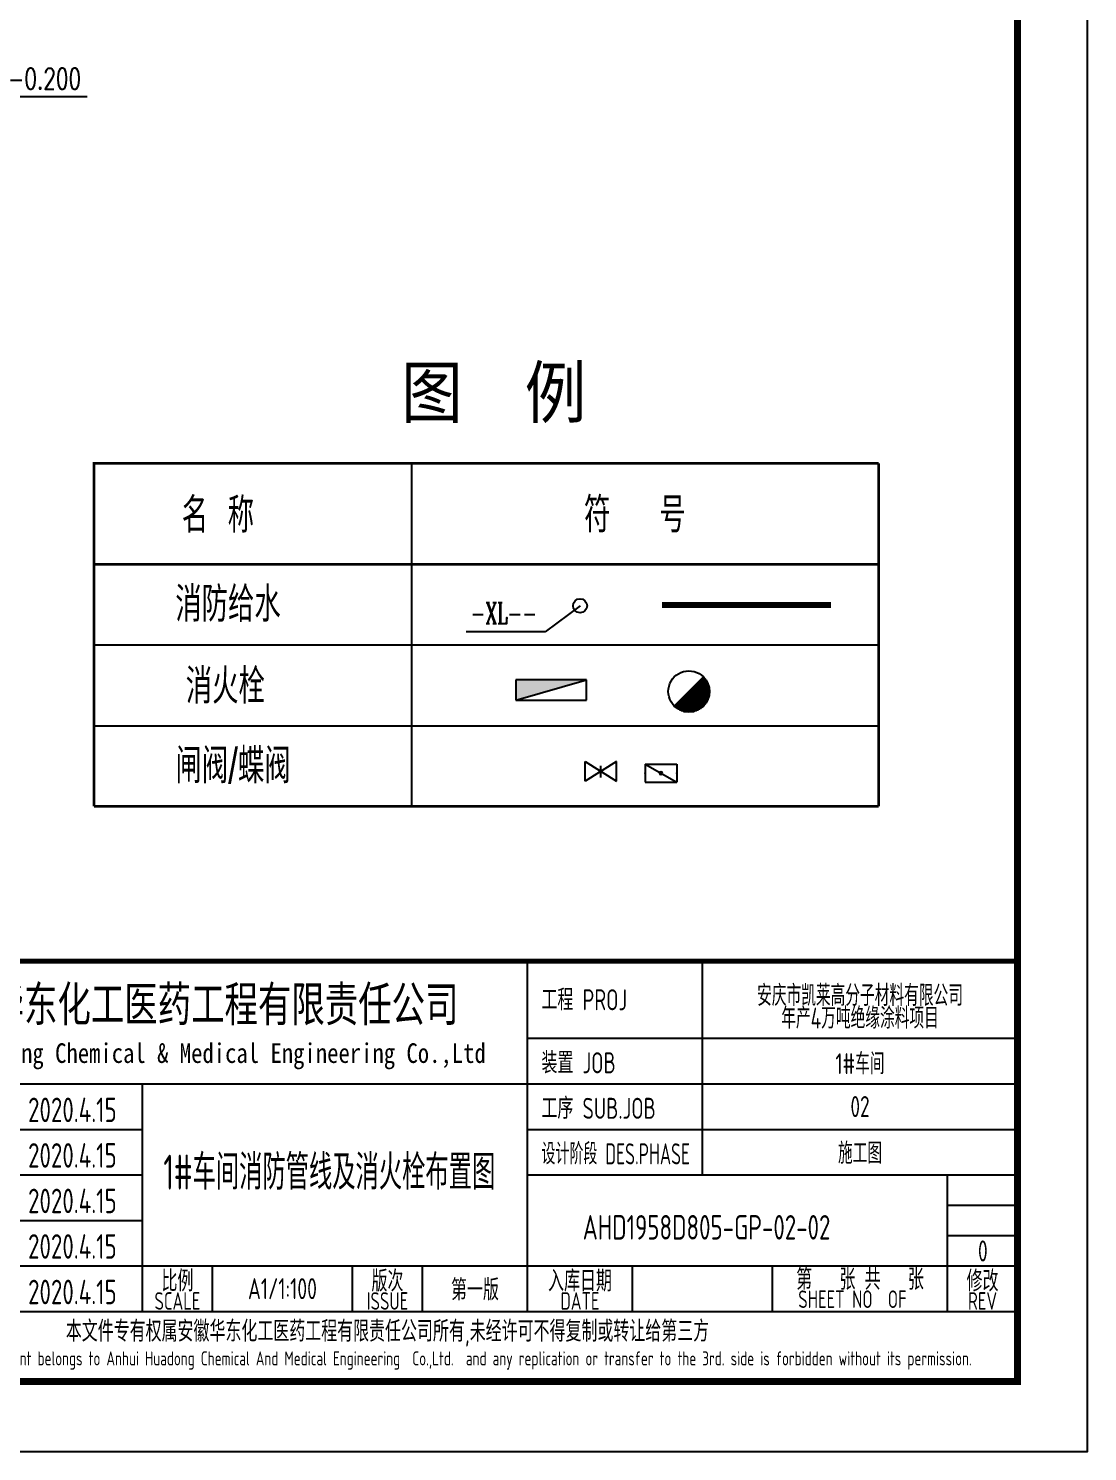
# Model space of a CAD drawing. Extents: x 4579863 to 4663963, y -547270 to -273670.
# Drawn here: x 4648834 to 4663963, y -416367 to -396051 of the extents above; entities that cross this region are included whole.
import ezdxf
from ezdxf.enums import TextEntityAlignment as Align

# ---------------------------------------------------------------- set-up
doc = ezdxf.new("R2010")
doc.units = 0
doc.header["$LTSCALE"] = 1000
doc.header["$MEASUREMENT"] = 0
doc.layers.get('0').update_dxf_attribs({"linetype": 'CONTINUOUS'})
for name, color, linetype in [('AXIS', 3, 'CONTINUOUS'), ('DIM_ELEV', 3, 'CONTINUOUS'), ('DIM_消防', 3, 'CONTINUOUS'), ('GPSCOMMON', 7, 'CONTINUOUS'), ('HC_X_S', 7, 'CONTINUOUS'), ('PIPE-消防', 1, 'CONTINUOUS'), ('PIPE-给水', 3, 'CONTINUOUS'), ('PUB_TEXT', 7, 'CONTINUOUS'), ('PUB_TITLE', 4, 'CONTINUOUS'), ('TEXT_给水', 7, 'CONTINUOUS'), ('TWT_TEXT', 7, 'CONTINUOUS'), ('VALVE_喷淋', 7, 'CONTINUOUS'), ('VPIPE-消防', 1, 'TG_X')]:
    doc.layers.add(name, color=color, linetype=linetype)
doc.styles.add('-宋体', font='', dxfattribs={"width": 0.8})
doc.styles.add('_TCH_DIM', font='SIMPLEX', dxfattribs={"bigfont": 'GBCBIG'})
doc.styles.add('_TWT_PIPEDN', font='yb.shx', dxfattribs={"width": 0.8, "height": 3, "bigfont": 'HZTXT.shx'})
doc.styles.add('_TWT_SERIAL', font='COMPLEX', dxfattribs={"width": 0.8, "height": 3, "bigfont": 'HZTXT'})
doc.styles.add('AHD', font='sceie.shx', dxfattribs={"width": 0.7, "bigfont": 'sceic.shx'})
doc.styles.add('ECEC_TQ_S', font='')
doc.styles.add('sceie', font='SCEIE', dxfattribs={"width": 0.75, "bigfont": 'SCEIC'})
doc.styles.get("Standard").update_dxf_attribs({"font": 'GBENOR', "bigfont": 'GBCBIG'})
doc.styles.add('TG_LINETYPE', font='SIMPLEX', dxfattribs={"width": 0.8, "height": 3, "bigfont": 'HZTXT'})
doc.styles.add('TSSD_Rein', font='Tssdeng.shx', dxfattribs={"width": 0.7, "bigfont": 'hztxt.shx'})
doc.styles.get('-宋体').set_extended_font_data('SimSun')
doc.styles.get('ECEC_TQ_S').set_extended_font_data('SimSun')
doc.linetypes.add('TG_X', pattern='A,2,-0.3,["X",TG_LINETYPE,S=0.1,R=0,X=-0.23,Y=-0.15],0', length=2.3)

# ---------------------------------------------------------------- blocks, each defined once
blk = doc.blocks.new('IGP_DSBLK')
at = {"linetype": 'Continuous', "lineweight": -2}
blk.add_hatch(color=0, dxfattribs=at).paths.add_polyline_path([(-350, 100), (350, -100), (-350, -100)])
at = {"color": 0, "linetype": 'Continuous', "lineweight": -2}
for p, q in [((-350, 100), (350, 100)), ((-350, -100), (-350, 100)), ((-350, 100), (350, -100)), ((350, 100), (350, -100)), ((350, -100), (-350, -100))]:
    blk.add_line(p, q, dxfattribs=at)
blk = doc.blocks.new('IGP_A_DS')
at = {"color": 0}
for p, q in [((-96.2, 39.8), (96.2, 232.2)), ((53.7, 11), (53.7, 189.7)), ((54.1, 190.1), (124.8, 190.1)), ((59.1, 13.5), (59.1, 195.1)), ((59.6, 195.6), (122.2, 195.6)), ((64.6, 16.3), (64.6, 200.6)), ((65, 201), (119.4, 201)), ((70, 19.4), (70, 206)), ((70.5, 206.5), (116.3, 206.5)), ((75.5, 22.9), (75.5, 211.5)), ((76, 212), (112.8, 212)), ((81, 26.7), (81, 217)), ((81.4, 217.4), (108.9, 217.4)), ((86.4, 31), (86.4, 222.4)), ((86.9, 222.9), (104.6, 222.9)), ((91.9, 35.7), (91.9, 227.9)), ((92.3, 228.3), (99.8, 228.3)), ((97.3, 41), (97.3, 231)), ((102.8, 47), (102.8, 225)), ((108.3, 53.7), (108.3, 218.3)), ((113.7, 61.4), (113.7, 210.6)), ((119.2, 70.5), (119.2, 201.5)), ((124.6, 81.6), (124.6, 190.4)), ((-39.2, 5.8), (-39.2, 96.8)), ((-38.7, 97.3), (130.4, 97.3)), ((-33.7, 4.2), (-33.7, 102.3)), ((-33.2, 102.8), (131.9, 102.8)), ((-28.2, 3), (-28.2, 107.8)), ((-27.8, 108.2), (133.1, 108.2)), ((-22.8, 1.9), (-22.8, 113.2)), ((-22.3, 113.7), (134.1, 113.7)), ((-17.3, 1.1), (-17.3, 118.7)), ((-16.9, 119.1), (134.9, 119.1)), ((-11.9, 0.5), (-11.9, 124.1)), ((-11.4, 124.6), (135.5, 124.6)), ((-6.4, 0.2), (-6.4, 129.6)), ((-5.9, 130.1), (135.9, 130.1)), ((-0.9, 0), (-0.9, 135.1)), ((-0.5, 135.5), (136, 135.5)), ((4.5, 0.1), (4.5, 140.5)), ((5, 141), (135.9, 141)), ((10, 0.4), (10, 146)), ((10.4, 146.4), (135.6, 146.4)), ((15.4, 0.9), (15.4, 151.4)), ((15.9, 151.9), (135.1, 151.9)), ((20.9, 1.6), (20.9, 156.9)), ((21.4, 157.4), (134.3, 157.4)), ((26.4, 2.6), (26.4, 162.4)), ((26.8, 162.8), (133.3, 162.8)), ((31.8, 3.8), (31.8, 167.8)), ((32.3, 168.3), (132.1, 168.3)), ((37.3, 5.2), (37.3, 173.3)), ((37.7, 173.7), (130.7, 173.7)), ((42.7, 6.9), (42.7, 178.7)), ((43.2, 179.2), (128.9, 179.2)), ((48.2, 8.8), (48.2, 184.2)), ((48.7, 184.7), (127, 184.7)), ((130.1, 96.4), (130.1, 175.6)), ((135.6, 125.1), (135.6, 146.8)), ((-93.8, 37.5), (-93.8, 42.2)), ((-93.5, 37.2), (93.5, 37.2)), ((-93.3, 42.7), (98.9, 42.7)), ((-88.3, 32.6), (-88.3, 47.7)), ((-87.8, 48.2), (103.8, 48.2)), ((-87.4, 31.8), (87.4, 31.8)), ((-82.8, 28.1), (-82.8, 53.2)), ((-82.4, 53.6), (108.2, 53.6)), ((-80.4, 26.3), (80.4, 26.3)), ((-77.4, 24.2), (-77.4, 58.6)), ((-76.9, 59.1), (112.1, 59.1)), ((-72.4, 20.9), (72.4, 20.9)), ((-71.9, 20.6), (-71.9, 64.1)), ((-71.5, 64.5), (115.7, 64.5)), ((-66.5, 17.3), (-66.5, 69.5)), ((-66, 70), (118.9, 70)), ((-62.8, 15.4), (62.8, 15.4)), ((-61, 14.4), (-61, 75)), ((-60.5, 75.5), (121.8, 75.5)), ((-55.5, 11.9), (-55.5, 80.5)), ((-55.1, 80.9), (124.3, 80.9)), ((-51, 9.9), (51, 9.9)), ((-50.1, 9.6), (-50.1, 85.9)), ((-49.6, 86.4), (126.6, 86.4)), ((-44.6, 7.5), (-44.6, 91.4)), ((-44.2, 91.8), (128.6, 91.8)), ((-34.6, 4.5), (34.6, 4.5))]:
    blk.add_line(p, q, dxfattribs=at)
at = {"color": 0, "extrusion": (0, 0, -1)}
for start_param, end_param in [(-0.785401, 2.356192), (2.356192, 5.497784)]:
    blk.add_ellipse((0, 136), major_axis=(-136, 0), ratio=1, start_param=start_param, end_param=end_param, dxfattribs=at)
blk = doc.blocks.new('$VALVE$00000316')
for p, q in [((-125, 72), (125, -72)), ((-125, 72), (-125, -72)), ((-125, 72), (125, 72)), ((125, 72), (125, -72)), ((-125, -72), (125, -72))]:
    blk.add_line(p, q)
at = {"const_width": 21.1}
blk.add_lwpolyline([(-11, 0, 1), (11, 0, 1)], format="xyb", close=True, dxfattribs=at)
for p in [(-125, 0), (125, 0)]:
    blk.add_point(p)
at = {"color": 7, "flags": 9}
for tag in ['XSIZE', 'YSIZE']:
    blk.add_attdef(tag, (0, 0), '', height=0.5, dxfattribs=at)

msp = doc.modelspace()

# ---------------------------------------------------------------- linework, layer by layer
for p, q in [((4655962.8, -414367.5), (4655962.8, -409367.5)), ((4658462.8, -412417.5), (4658462.8, -409367.5)), ((4662962.8, -415367.5), (4662962.8, -409367.5)), ((4655962.8, -410467.5), (4662962.8, -410467.5)), ((4644962.8, -411117.5), (4662962.8, -411117.5)), ((4650462.8, -414367.5), (4650462.8, -411117.5)), ((4644962.8, -411767.5), (4650462.8, -411767.5)), ((4655962.8, -411767.5), (4662962.8, -411767.5)), ((4644962.8, -412417.5), (4650462.8, -412417.5)), ((4655962.8, -412417.5), (4662962.8, -412417.5)), ((4661962.8, -414367.5), (4661962.8, -412417.5)), ((4661962.8, -412850.8), (4662962.8, -412850.8)), ((4644962.8, -413067.5), (4650462.8, -413067.5)), ((4661962.8, -413284.2), (4662962.8, -413284.2)), ((4644962.8, -413717.5), (4662962.8, -413717.5)), ((4651462.8, -414367.5), (4651462.8, -413717.5)), ((4653462.8, -414367.5), (4653462.8, -413717.5)), ((4654462.8, -414367.5), (4654462.8, -413717.5)), ((4657462.8, -414367.5), (4657462.8, -413717.5)), ((4659462.8, -414367.5), (4659462.8, -413717.5)), ((4644962.8, -414367.5), (4662962.8, -414367.5)), ((4644962.8, -415367.5), (4662962.8, -415367.5))]:
    msp.add_line(p, q)
msp.add_lwpolyline([(4662962.8, -409367.5, 70, 70, 0), (4644962.8, -409367.5, 70, 70, 0), (4644962.8, -415367.5, 0, 0, 0)], format="xyseb")
at = {"layer": 'DIM_ELEV'}
msp.add_line((4648222.3, -397020.2), (4649672.3, -397020.2), dxfattribs=at)
at = {"layer": 'DIM_消防'}
for p, q in [((4656713.2, -404292.2), (4656216.6, -404664.5)), ((4656216.6, -404664.5), (4655088.2, -404664.5))]:
    msp.add_line(p, q, dxfattribs=at)
at = {"layer": 'GPSCOMMON', "color": 255}
for p, q in [((4649772, -402258.5), (4660978.6, -402258.5)), ((4654310.2, -407156.8), (4654310.2, -402258.5)), ((4649772, -403700.8), (4660978.6, -403700.8)), ((4649772, -404852.8), (4660978.6, -404852.8)), ((4649772, -406004.8), (4660978.6, -406004.8)), ((4656787.2, -406798.2), (4656787.2, -406517.4)), ((4656787.2, -406517.4), (4657236.5, -406798.2)), ((4657236.5, -406517.4), (4656787.2, -406798.2)), ((4657236.5, -406798.2), (4657236.5, -406517.4)), ((4657011.8, -406745.7), (4657011.8, -406577.2)), ((4649772, -407156.8), (4660978.6, -407156.8)), ((4649772, -407156.8), (4660978.6, -407156.8)), ((4649772, -407156.8), (4660978.6, -407156.8)), ((4649772, -407156.8), (4660978.6, -407156.8)), ((4649772, -407156.8), (4660978.6, -407156.8))]:
    msp.add_line(p, q, dxfattribs=at)
at = {"layer": 'GPSCOMMON', "color": 255, "const_width": 37.8}
for points in [[(4649772, -407156.8), (4649772, -402258.5), (4660978.6, -402258.5)], [(4660978.6, -407156.8), (4660978.6, -402258.5)], [(4649772, -407156.8), (4660978.6, -407156.8)]]:
    msp.add_lwpolyline(points, dxfattribs=at)
at = {"layer": 'PIPE-消防', "linetype": 'Continuous', "const_width": 86.4}
msp.add_lwpolyline([(4657882.2, -404283.6), (4660299.1, -404283.6)], dxfattribs=at)
at = {"layer": 'PIPE-给水', "color": 255, "linetype": 'Continuous', "const_width": 40}
msp.add_lwpolyline([(4649772, -403700.8), (4660978.6, -403700.8)], dxfattribs=at)
at = {"layer": 'PUB_TITLE', "color": 4}
msp.add_lwpolyline([(4579862.8, -416367.5), (4663962.8, -416367.5), (4663962.8, -356967.5), (4579862.8, -356967.5)], close=True, dxfattribs=at)
at = {"layer": 'PUB_TITLE', "color": 4, "const_width": 100}
msp.add_lwpolyline([(4582362.8, -415367.5), (4662962.8, -415367.5), (4662962.8, -357967.5), (4582362.8, -357967.5)], close=True, dxfattribs=at)
at = {"layer": 'VPIPE-消防', "linetype": 'Continuous'}
msp.add_circle((4656713.2, -404292.2), 100, dxfattribs=at)

# ---------------------------------------------------------------- block references
at = {"layer": 'HC_X_S', "xscale": 2.160000000149012, "yscale": 2.159999996423721, "zscale": 1.08}
msp.add_blockref('IGP_A_DS', (4658267.9, -405810), dxfattribs=at)
at = {"layer": 'HC_X_S', "xscale": -1.440000001341105, "yscale": 1.439999997615814, "zscale": 1.44, "rotation": 180}
msp.add_blockref('IGP_DSBLK', (4656299.7, -405495.5), dxfattribs=at)
at = {"layer": 'VALVE_喷淋', "xscale": 1.800000000745058, "yscale": 1.799999997019768, "zscale": 1.8}
msp.add_blockref('$VALVE$00000316', (4657869.1, -406681.7), dxfattribs=at)

# ---------------------------------------------------------------- texts
for s, height, style, width, p in [('安徽华东化工医药工程有限责任公司', 500, 'ECEC_TQ_S', 0.7, (4651157.7, -409967.5)), ('安徽华东化工医药工程有限责任公司', 500, 'ECEC_TQ_S', 0.7, (4651157.7, -409967.5)), ('Anhui Huadong Chemical & Medical Engineering Co.,Ltd', 280, 'ECEC_TQ_S', 0.85, (4651157.7, -410717.5)), ('Anhui Huadong Chemical & Medical Engineering Co.,Ltd', 280, 'ECEC_TQ_S', 0.85, (4651157.7, -410717.5)), ('1#车间消防管线及消火栓布置图', 500, 'AHD', 0.7, (4653131.7, -412351.5)), ('比例', 300, 'AHD', 0.8, (4650962.8, -413917.5)), ('比例', 300, 'AHD', 0.8, (4650962.8, -413917.5)), ('版次', 300, 'AHD', 0.8, (4653962.8, -413917.5)), ('版次', 300, 'AHD', 0.8, (4653962.8, -413917.5)), ('入库日期', 300, 'AHD', 0.8, (4656712.8, -413917.5)), ('入库日期', 300, 'AHD', 0.8, (4656712.8, -413917.5)), ('第   张 共   张', 300, 'AHD', 0.8, (4660712.8, -413892.5)), ('修改', 300, 'AHD', 0.8, (4662462.8, -413917.5)), ('修改', 300, 'AHD', 0.8, (4662462.8, -413917.5)), ('SCALE', 250, 'AHD', 0.8, (4650962.8, -414217.5)), ('SCALE', 250, 'AHD', 0.8, (4650962.8, -414217.5)), ('ISSUE', 250, 'AHD', 0.8, (4653962.8, -414217.5)), ('ISSUE', 250, 'AHD', 0.8, (4653962.8, -414217.5)), ('DATE', 250, 'AHD', 0.8, (4656712.8, -414217.5)), ('DATE', 250, 'AHD', 0.8, (4656712.8, -414217.5)), ('SHEET NO  OF  ', 250, 'AHD', 0.8, (4660712.8, -414192.5)), ('SHEET NO  OF  ', 250, 'AHD', 0.8, (4660712.8, -414192.5)), ('REV', 250, 'AHD', 0.8, (4662462.8, -414217.5)), ('REV', 250, 'AHD', 0.8, (4662462.8, -414217.5)), ('本文件专有权属安徽华东化工医药工程有限责任公司所有,未经许可不得复制或转让给第三方', 300, 'AHD', 0.8, (4653962.8, -414667.5)), ('本文件专有权属安徽华东化工医药工程有限责任公司所有,未经许可不得复制或转让给第三方', 300, 'AHD', 0.8, (4653962.8, -414667.5)), ('The proprietary right of this document belongs to Anhui Huadong Chemical And Medical Engineering  Co.,Ltd.  and any replication or transfer to the 3rd. side is forbidden without its permission. ', 200, 'AHD', 0.8, (4653962.8, -415067.5)), ('The proprietary right of this document belongs to Anhui Huadong Chemical And Medical Engineering  Co.,Ltd.  and any replication or transfer to the 3rd. side is forbidden without its permission. ', 200, 'AHD', 0.8, (4653962.8, -415067.5))]:
    msp.add_text(s, height=height, dxfattribs=dict(style=style, width=width)).set_placement(p, align=Align.MIDDLE)
at = {"style": 'AHD'}
for s, width, p in [('工程 PROJ', 0.8, (4656162.8, -410067.5)), ('工程 PROJ', 0.8, (4656162.8, -410067.5)), ('装置 JOB', 0.8, (4656162.8, -410967.5)), ('装置 JOB', 0.8, (4656162.8, -410967.5)), ('工序 SUB.JOB', 0.8, (4656162.8, -411617.5)), ('工序 SUB.JOB', 0.8, (4656162.8, -411617.5)), ('设计阶段 DES.PHASE', 0.7, (4656162.8, -412267.5)), ('设计阶段 DES.PHASE', 0.7, (4656162.8, -412267.5))]:
    msp.add_text(s, height=300, dxfattribs=dict(at, width=width)).set_placement(p)
at = {"width": 0.8}
for tag, text, height, style, p in [('2020.4.15', '200320-02-040', 350, 'sceie', (4649462.1, -411488.9)), ('2020.4.15', '200320-02-040', 350, 'sceie', (4649462.1, -412138.9)), ('2020.4.15', '200320-02-040', 350, 'sceie', (4649462.1, -412788.9)), ('2020.4.15', '200320-02-040', 350, 'sceie', (4649462.1, -413438.9)), ('0', '0', 300, 'AHD', (4662466.9, -413503.6)), ('0', '0', 300, 'AHD', (4662466.9, -413503.6)), ('2020.4.15', '200320-02-040', 350, 'sceie', (4649462.1, -414088.9)), ('A1/1:100', '1:100', 300, 'AHD', (4652462.8, -414042.5)), ('第一版', '0', 300, 'AHD', (4655212.8, -414042.5))]:
    msp.add_attdef(tag, text=text, height=height, dxfattribs=dict(at, style=style)).set_placement(p, align=Align.MIDDLE)
at = {"layer": 'AXIS', "style": 'TSSD_Rein', "width": 0.7}
for s, p in [('安庆市凯莱高分子材料有限公司', (4660712.8, -409839.9)), ('年产4万吨绝缘涂料项目', (4660712.8, -410162.9)), ('1#车间', (4660712.8, -410813.7)), ('02', (4660712.8, -411442.5)), ('施工图', (4660712.8, -412092.5))]:
    msp.add_text(s, height=300, dxfattribs=at).set_placement(p, align=Align.MIDDLE)
at = {"layer": 'DIM_消防', "color": 7, "style": '_TWT_SERIAL', "width": 0.64}
msp.add_text('-XL--', height=300, dxfattribs=at).set_placement((4655148.2, -404544.5))
at = {"layer": 'GPSCOMMON', "color": 255, "style": '-宋体', "width": 0.9}
msp.add_text('图  例', height=720, dxfattribs=at).set_placement((4654156.5, -401605.9))
at = {"layer": 'PUB_TEXT', "style": '_TCH_DIM', "width": 0.705882}
msp.add_text('-0.200', height=297.5, dxfattribs=at).set_placement((4648542.3, -396915.2))
at = {"layer": 'TEXT_给水', "color": 4, "style": 'sceie', "width": 0.8}
msp.add_text('AHD1958D805-GP-02-02', height=350, dxfattribs=at).set_placement((4656752.4, -413341.3))
at = {"layer": 'TWT_TEXT', "color": 31, "style": '_TWT_PIPEDN', "width": 0.752941}
for s, p in [('名  称', (4651024.4, -403250.4)), ('符     号', (4656770.1, -403245.8)), ('消防给水', (4650932.1, -404521.1)), ('消火栓', (4651081.6, -405690)), ('闸阀/蝶阀', (4650934.1, -406828.2))]:
    msp.add_text(s, height=500, dxfattribs=at).set_placement(p)

doc.saveas('drawing.dxf')
